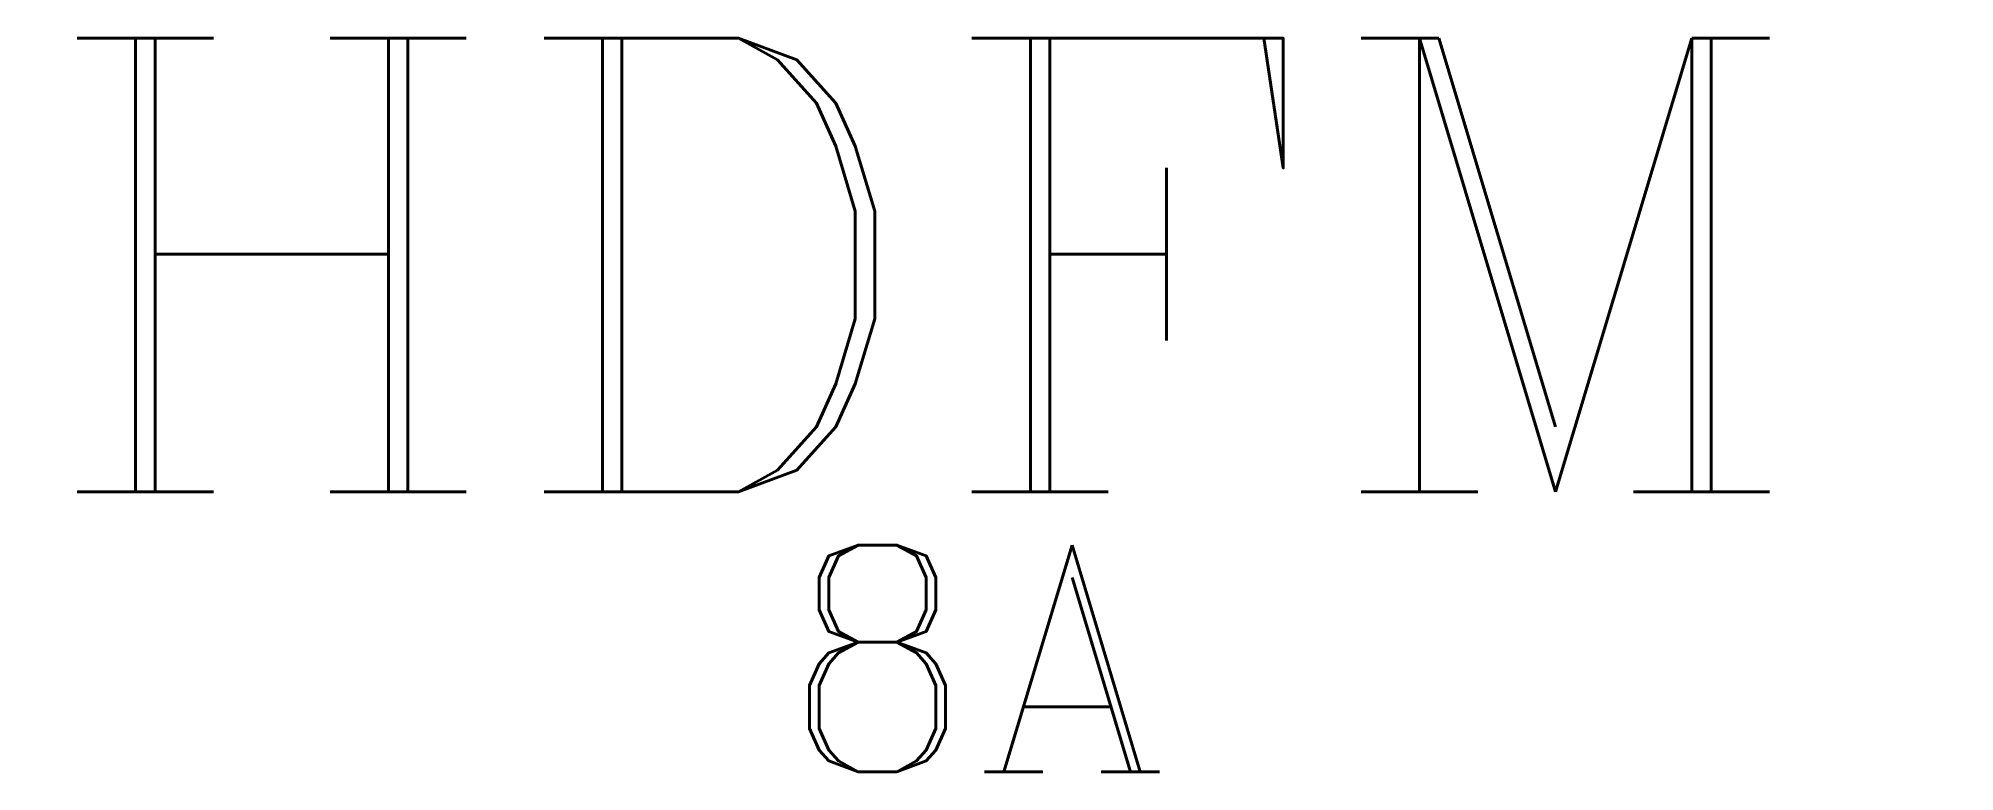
# Model space of a CAD drawing. Header units: inches. Extents: x -42.5 to 43.7, y -10 to 23.
import ezdxf

# ---------------------------------------------------------------- set-up
doc = ezdxf.new("R2010")
doc.units = ezdxf.units.IN
doc.header["$LTSCALE"] = 48
doc.header["$MEASUREMENT"] = 0
doc.styles.add('FSL12-1', font='complex.shx')

msp = doc.modelspace()

# ---------------------------------------------------------------- wipeouts: each hides what was drawn before it
msp.add_wipeout([(-42.454, 22.984), (43.681, 22.984), (43.681, -10.013), (-42.454, -10.013)])

# ---------------------------------------------------------------- next in the draw order: texts
at = {"linetype": 'Continuous', "attachment_point": 1, "style": 'FSL12-1'}
for s, insert, char_height, width in [('HDFM', (-42.454, 22.984), 20.4, 142.8), ('HDFM', (-42.454, 22.984), 20.4, 142.8), ('8A', (-9.107, 0.187), 10.2, 90.84375), ('8A', (-9.107, 0.187), 10.2, 90.84375)]:
    msp.add_mtext(s, dxfattribs=dict(at, insert=insert, char_height=char_height, width=width))

doc.saveas('drawing.dxf')
